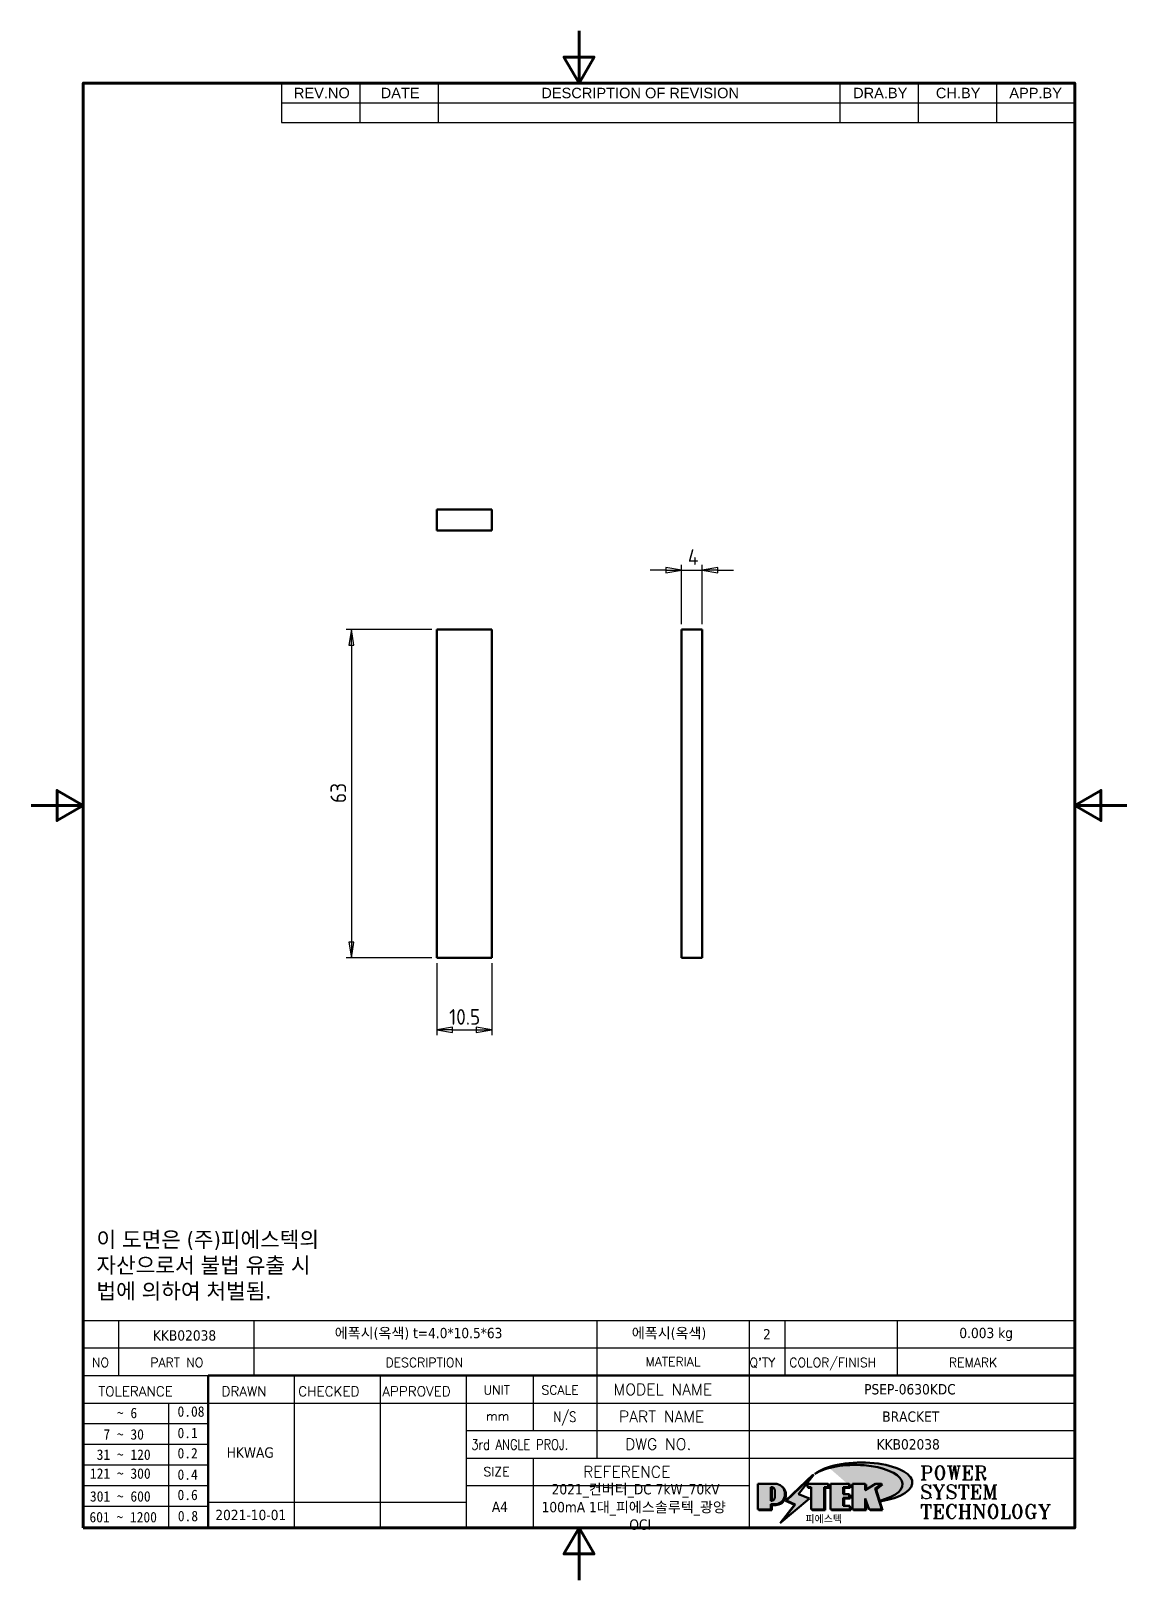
# Model space of a CAD drawing. Header units: millimetres. Extents: x 0 to 210, y 0 to 297.
import ezdxf
from ezdxf.enums import TextEntityAlignment as Align

# ---------------------------------------------------------------- set-up
doc = ezdxf.new("R2010")
doc.units = ezdxf.units.MM
doc.layers.get('0').update_dxf_attribs({"lineweight": 25})
for name, color, linetype, lineweight in [('가시적인 것(ISO)', 7, 'Continuous', 50), ('경계(ISO)', 7, 'Continuous', 70), ('기호(ISO)', 7, 'Continuous', 25), ('제목(ISO)', 5, 'Continuous', 50), ('치수(ISO)', 7, 'Continuous', 25), ('해치(ISO)', 1, 'Continuous', 18)]:
    doc.layers.add(name, color=color, linetype=linetype, lineweight=lineweight)
doc.styles.add('HAN_291', font='')
doc.styles.add('HAN_370', font='', dxfattribs={"width": 2})
doc.styles.add('ISO Proportional', font='arial.ttf')
doc.styles.add('ISO ProportionalPSTEK', font='isocp.shx')
doc.styles.add('RC_284', font='ROMANC.shx')
doc.styles.add('RC_287', font='ROMANC.shx')
doc.styles.add('RC_292', font='ROMANC.shx')
doc.styles.add('ROMANT_294', font='romant.shx')
doc.styles.add('주 문자 (JIS)', font='arial.ttf')
doc.styles.add('텍스트 스타일333', font='ROMANC.shx', dxfattribs={"width": 0.8})
doc.styles.add('텍스트 스타일359', font='tahoma.ttf')
doc.styles.get('HAN_291').set_extended_font_data('GulimChe')
doc.styles.get('HAN_370').set_extended_font_data('GulimChe')
doc.dimstyles.new('PSTEK', dxfattribs={"dimtxt": 3, "dimasz": 3, "dimexe": 1, "dimexo": 1, "dimgap": 1, "dimtad": 1, "dimrnd": 1e-08, "dimdsep": 46, "dimtxsty": 'ISO ProportionalPSTEK', "dimblk": 'Filled-1', "dimcen": 0.09, "dimdle": 10, "dimclrd": 3, "dimclre": 3, "dimclrt": 1, "dimadec": 1, "dimazin": 2, "dimtfac": 1, "dimtmove": 0, "dimatfit": 3, "dimfxl": 0, "dimtolj": 1, "dimlwd": -1, "dimlwe": -1, "dimarcsym": 0})

# ---------------------------------------------------------------- blocks, each defined once
blk = doc.blocks.new('경계 Default Border')
at = {"layer": '경계(ISO)', "flags": 128}
for points in [[(105, 297), (105, 287), (102.11, 292), (107.89, 292), (105, 287)], [(10, 10), (10, 287), (200, 287), (200, 10), (10, 10)], [(0, 148.5), (10, 148.5), (5, 151.39), (5, 145.61), (10, 148.5)], [(210, 148.5), (200, 148.5), (205, 151.39), (205, 145.61), (200, 148.5)], [(105, 0), (105, 10), (102.11, 5), (107.89, 5), (105, 10)]]:
    blk.add_lwpolyline(points, dxfattribs=at)
blk = doc.blocks.new('제목 블록 PSTEK')
for color, points in [(252, [(317.22, 17.06), (322.03, 21.63), (322.28, 21.94), (317.05, 16.98), (318.75, 16.19), (316, 12.72), (316.34, 13), (318.92, 16.27)]), (5, [(321.62, 17.42), (319.53, 18.25), (322.45, 22.02), (317.22, 17.06), (318.92, 16.27), (316.17, 12.8)]), (1, [(324.48, 19.61), (325.24, 19.61), (325.24, 20.26), (321.23, 20.26), (321.23, 19.61), (321.98, 19.61), (321.98, 15.34), (324.48, 15.34)]), (252, [(321.98, 19.61), (321.4, 19.61), (321.4, 19.46), (321.98, 19.46)]), (252, [(324.66, 19.46), (325.42, 19.46), (325.42, 20.11), (325.24, 20.11), (325.24, 19.61), (324.48, 19.61), (324.48, 15.34), (322.16, 15.34), (322.16, 15.19), (324.66, 15.19)]), (1, [(329.23, 20.26), (325.66, 20.26), (325.66, 15.34), (329.36, 15.34), (329.36, 15.99), (328.11, 15.99), (328.11, 17.56), (329.23, 17.56), (329.23, 18.26), (328.11, 18.26), (328.11, 19.61), (329.23, 19.61)]), (252, [(328.29, 19.46), (329.41, 19.46), (329.41, 20.11), (329.23, 20.11), (329.23, 19.61), (328.11, 19.61), (328.11, 18.26), (328.29, 18.26)]), (252, [(328.29, 17.42), (329.41, 17.42), (329.41, 18.11), (329.23, 18.11), (329.23, 17.56), (328.11, 17.56), (328.11, 15.99), (328.29, 15.99)]), (1, [(332.33, 20.26), (329.86, 20.26), (329.86, 15.34), (332.33, 15.34), (332.33, 17.43), (333.07, 15.34), (335.49, 15.34), (334.25, 19.31), (335.44, 20.26), (334.31, 20.26), (332.33, 19)]), (252, [(332.51, 20.11), (332.33, 20.11), (332.33, 19), (332.51, 19.11)]), (252, [(335.62, 20.11), (335.25, 20.11), (334.25, 19.31), (335.49, 15.34), (333.2, 15.34), (333.25, 15.19), (335.66, 15.19), (334.43, 19.16)]), (252, [(329.54, 15.85), (329.36, 15.85), (329.36, 15.34), (325.83, 15.34), (325.83, 15.19), (329.54, 15.19)]), (252, [(332.51, 16.93), (332.33, 17.43), (332.33, 15.34), (330.04, 15.34), (330.04, 15.19), (332.51, 15.19)])]:
    blk.add_hatch(color=color).paths.add_polyline_path(points)
h = blk.add_hatch(color=1)
edge = h.paths.add_edge_path(flags=0)
edge.add_line((314.22, 19.61), (314.22, 17))
edge.add_line((314.22, 17), (314.35, 17))
edge.add_arc((314.35, 17.65), 0.651, 270, 360)
edge.add_line((315, 17.65), (315, 18.96))
edge.add_arc((314.35, 18.96), 0.651, 0, 90)
edge.add_line((314.35, 19.61), (314.22, 19.61))
edge = h.paths.add_edge_path()
edge.add_arc((314.98, 18.29), 1.97, 270, 450)
edge.add_line((314.98, 20.26), (311.77, 20.26))
edge.add_line((311.77, 20.26), (311.77, 15.34))
edge.add_line((311.77, 15.34), (314.22, 15.34))
edge.add_line((314.22, 15.34), (314.22, 16.32))
edge.add_line((314.22, 16.32), (314.98, 16.32))
h = blk.add_hatch(color=252)
edge = h.paths.add_edge_path()
edge.add_arc((314.98, 18.29), 1.97, 270, 406.8279)
edge.add_arc((315.16, 18.14), 1.97, -90, 53.561, ccw=False)
edge.add_line((315.16, 16.17), (314.4, 16.17))
edge.add_line((314.4, 16.17), (314.4, 15.19))
edge.add_line((314.4, 15.19), (311.94, 15.19))
edge.add_line((311.94, 15.19), (311.94, 15.34))
edge.add_line((311.94, 15.34), (314.22, 15.34))
edge.add_line((314.22, 15.34), (314.22, 16.32))
edge.add_line((314.22, 16.32), (314.98, 16.32))
h = blk.add_hatch(color=252)
edge = h.paths.add_edge_path()
edge.add_line((314.4, 19.46), (314.53, 19.46))
edge.add_arc((314.53, 18.81), 0.651, 60.4189, 90, ccw=False)
edge.add_arc((314.35, 18.96), 0.651, 39.9699, 90)
edge.add_line((314.35, 19.61), (314.22, 19.61))
edge.add_line((314.22, 19.61), (314.22, 17))
edge.add_line((314.22, 17), (314.35, 17))
edge.add_arc((314.35, 17.65), 0.651, 270, 274.6931)
edge.add_line((314.4, 17), (314.4, 19.46))
at = {"layer": '해치(ISO)', "true_color": 0x27d1fc}
h = blk.add_hatch(color=140, dxfattribs=at)
edge = h.paths.add_edge_path()
edge.add_ellipse((330.37, 20.16), major_axis=(9.1, 0), ratio=0.40699, start_angle=301.3098, end_angle=507.7437)
edge.add_ellipse((331.53, 20.46), major_axis=(-9.82, 0), ratio=0.39426, start_angle=111.5121, end_angle=334.4703, ccw=False)
edge.add_line((335.14, 16.86), (335.1, 16.99))
at = {"color": 180}
for p, q in [((182.48, 11.79), (182.48, 51.57)), ((182.48, 51.57), (372.48, 51.57)), ((189.27, 51.57), (189.27, 41.01)), ((215.22, 41.01), (215.22, 51.57)), ((280.88, 51.57), (280.88, 41.01)), ((310.09, 51.57), (310.09, 41.01)), ((316.9, 51.57), (316.9, 41.01)), ((338.46, 51.57), (338.46, 41.01)), ((372.48, 51.57), (372.48, 11.79)), ((182.48, 46.29), (372.48, 46.29)), ((182.48, 41.01), (206.45, 41.01)), ((222.94, 11.79), (222.94, 41.01)), ((239.43, 11.79), (239.43, 41.01)), ((255.92, 11.79), (255.92, 41.01)), ((268.69, 41.01), (268.69, 30.45)), ((280.88, 41.01), (280.88, 25.17)), ((310.09, 41.01), (310.09, 11.79)), ((182.48, 35.73), (206.45, 35.73)), ((198.86, 12.03), (198.86, 35.73)), ((206.45, 35.73), (372.48, 35.73)), ((182.48, 31.78), (206.45, 31.78)), ((255.92, 30.45), (372.48, 30.45)), ((182.48, 27.83), (206.45, 27.83)), ((182.48, 23.88), (206.45, 23.88)), ((255.92, 25.17), (372.48, 25.17)), ((268.69, 25.17), (268.69, 11.79)), ((182.48, 19.93), (206.45, 19.93)), ((255.92, 19.89), (310.09, 19.89)), ((182.48, 15.98), (206.45, 15.98)), ((206.45, 16.74), (255.92, 16.74)), ((182.48, 11.79), (372.48, 11.79))]:
    blk.add_line(p, q, dxfattribs=at)
at = {"color": 7, "linetype": 'Continuous', "lineweight": 25}
blk.add_line((182.48, 46.28), (231.73, 46.28), dxfattribs=at)
at = {"color": 7, "lineweight": 50}
for p, q in [((206.45, 11.79), (206.45, 41.01)), ((206.45, 41.01), (372.48, 41.01))]:
    blk.add_line(p, q, dxfattribs=at)
at = {"color": 7}
for p, q in [((322.28, 21.94), (317.05, 16.98)), ((322.45, 22.02), (317.22, 17.06)), ((317.22, 17.06), (322.03, 21.63)), ((319.53, 18.25), (322.45, 22.02)), ((322.03, 21.63), (322.28, 21.94)), ((314.98, 20.26), (311.77, 20.26)), ((311.77, 20.26), (311.77, 15.34)), ((314.98, 20.26), (311.77, 20.26)), ((311.77, 20.26), (311.77, 15.34)), ((314.22, 17), (314.22, 19.61)), ((314.22, 19.61), (314.35, 19.61)), ((314.35, 19.61), (314.22, 19.61)), ((314.22, 19.61), (314.22, 17)), ((314.22, 17), (314.22, 19.61)), ((314.22, 19.61), (314.35, 19.61)), ((314.4, 19.46), (314.53, 19.46)), ((314.4, 17), (314.4, 19.46)), ((315, 18.96), (315, 17.65)), ((315, 18.96), (315, 17.65)), ((321.62, 17.42), (319.53, 18.25)), ((325.24, 20.26), (321.23, 20.26)), ((321.23, 20.26), (321.23, 19.61)), ((325.24, 20.26), (321.23, 20.26)), ((321.23, 20.26), (321.23, 19.61)), ((321.23, 19.61), (321.98, 19.61)), ((321.23, 19.61), (321.98, 19.61)), ((321.4, 19.61), (321.4, 19.46)), ((321.98, 19.61), (321.4, 19.61)), ((321.4, 19.46), (321.98, 19.46)), ((321.98, 19.61), (321.98, 15.34)), ((321.98, 19.46), (321.98, 19.61)), ((321.98, 19.61), (321.98, 15.34)), ((324.48, 19.61), (325.24, 19.61)), ((324.48, 15.34), (324.48, 19.61)), ((325.24, 19.61), (324.48, 19.61)), ((324.48, 19.61), (324.48, 15.34)), ((324.48, 19.61), (325.24, 19.61)), ((324.48, 15.34), (324.48, 19.61)), ((324.66, 19.46), (325.42, 19.46)), ((324.66, 15.19), (324.66, 19.46)), ((325.24, 19.61), (325.24, 20.26)), ((325.24, 19.61), (325.24, 20.26)), ((325.42, 20.11), (325.24, 20.11)), ((325.24, 20.11), (325.24, 19.61)), ((325.42, 19.46), (325.42, 20.11)), ((329.23, 20.26), (325.66, 20.26)), ((325.66, 20.26), (325.66, 15.34)), ((325.66, 20.26), (325.66, 15.34)), ((329.23, 20.26), (325.66, 20.26)), ((328.11, 18.26), (328.11, 19.61)), ((328.11, 19.61), (329.23, 19.61)), ((329.23, 19.61), (328.11, 19.61)), ((328.11, 19.61), (328.11, 18.26)), ((328.11, 18.26), (328.11, 19.61)), ((328.11, 19.61), (329.23, 19.61)), ((329.23, 18.26), (328.11, 18.26)), ((328.11, 18.26), (328.29, 18.26)), ((329.23, 18.26), (328.11, 18.26)), ((328.29, 18.26), (328.29, 19.46)), ((328.29, 19.46), (329.41, 19.46)), ((329.23, 19.61), (329.23, 20.26)), ((329.23, 19.61), (329.23, 20.26)), ((329.41, 20.11), (329.23, 20.11)), ((329.23, 20.11), (329.23, 19.61)), ((329.23, 17.56), (329.23, 18.26)), ((329.23, 17.56), (329.23, 18.26)), ((329.41, 18.11), (329.23, 18.11)), ((329.23, 18.11), (329.23, 17.56)), ((329.41, 19.46), (329.41, 20.11)), ((329.41, 17.42), (329.41, 18.11)), ((332.33, 20.26), (329.86, 20.26)), ((329.86, 20.26), (329.86, 15.34)), ((329.86, 20.26), (329.86, 15.34)), ((332.33, 20.26), (329.86, 20.26)), ((334.31, 20.26), (332.33, 19)), ((332.33, 19), (332.33, 20.26)), ((334.31, 20.26), (332.33, 19)), ((332.33, 19), (332.33, 20.26)), ((332.51, 20.11), (332.33, 20.11)), ((332.33, 20.11), (332.33, 19)), ((332.33, 19), (332.51, 19.11)), ((332.51, 19.11), (332.51, 20.11)), ((334.25, 19.31), (335.44, 20.26)), ((334.25, 19.31), (335.44, 20.26)), ((335.25, 20.11), (334.25, 19.31)), ((335.49, 15.34), (334.25, 19.31)), ((334.25, 19.31), (335.49, 15.34)), ((335.49, 15.34), (334.25, 19.31)), ((335.44, 20.26), (334.31, 20.26)), ((335.44, 20.26), (334.31, 20.26)), ((334.43, 19.16), (335.62, 20.11)), ((335.66, 15.19), (334.43, 19.16)), ((335.62, 20.11), (335.25, 20.11)), ((311.77, 15.34), (314.22, 15.34)), ((311.77, 15.34), (314.22, 15.34)), ((314.22, 15.34), (311.94, 15.34)), ((311.94, 15.34), (311.94, 15.19)), ((311.94, 15.19), (314.4, 15.19)), ((314.35, 17), (314.22, 17)), ((314.22, 17), (314.35, 17)), ((314.35, 17), (314.22, 17)), ((314.22, 16.32), (314.98, 16.32)), ((314.22, 15.34), (314.22, 16.32)), ((314.98, 16.32), (314.22, 16.32)), ((314.22, 16.32), (314.22, 15.34)), ((314.22, 16.32), (314.98, 16.32)), ((314.22, 15.34), (314.22, 16.32)), ((314.4, 16.17), (315.16, 16.17)), ((314.4, 15.19), (314.4, 16.17)), ((318.75, 16.19), (316, 12.72)), ((316.17, 12.8), (321.62, 17.42)), ((318.92, 16.27), (316.17, 12.8)), ((316.34, 13), (318.92, 16.27)), ((317.05, 16.98), (318.75, 16.19)), ((318.92, 16.27), (317.22, 17.06)), ((317.22, 17.06), (318.92, 16.27)), ((321.98, 15.34), (324.48, 15.34)), ((321.98, 15.34), (324.48, 15.34)), ((324.48, 15.34), (322.16, 15.34)), ((322.16, 15.34), (322.16, 15.19)), ((322.16, 15.19), (324.66, 15.19)), ((325.66, 15.34), (329.36, 15.34)), ((325.66, 15.34), (329.36, 15.34)), ((329.36, 15.34), (325.83, 15.34)), ((325.83, 15.34), (325.83, 15.19)), ((325.83, 15.19), (329.54, 15.19)), ((328.11, 17.56), (329.23, 17.56)), ((328.11, 15.99), (328.11, 17.56)), ((329.23, 17.56), (328.11, 17.56)), ((328.11, 17.56), (328.11, 15.99)), ((328.11, 17.56), (329.23, 17.56)), ((328.11, 15.99), (328.11, 17.56)), ((329.36, 15.99), (328.11, 15.99)), ((328.11, 15.99), (328.29, 15.99)), ((329.36, 15.99), (328.11, 15.99)), ((328.29, 15.99), (328.29, 17.42)), ((328.29, 17.42), (329.41, 17.42)), ((329.36, 15.34), (329.36, 15.99)), ((329.36, 15.34), (329.36, 15.99)), ((329.54, 15.85), (329.36, 15.85)), ((329.36, 15.85), (329.36, 15.34)), ((329.54, 15.19), (329.54, 15.85)), ((329.86, 15.34), (332.33, 15.34)), ((329.86, 15.34), (332.33, 15.34)), ((332.33, 15.34), (330.04, 15.34)), ((330.04, 15.34), (330.04, 15.19)), ((330.04, 15.19), (332.51, 15.19)), ((332.33, 17.43), (333.07, 15.34)), ((332.33, 15.34), (332.33, 17.43)), ((332.51, 16.93), (332.33, 17.43)), ((332.33, 17.43), (332.33, 15.34)), ((332.33, 17.43), (333.07, 15.34)), ((332.33, 15.34), (332.33, 17.43)), ((332.51, 15.19), (332.51, 16.93)), ((333.07, 15.34), (335.49, 15.34)), ((333.07, 15.34), (335.49, 15.34)), ((335.49, 15.34), (333.2, 15.34)), ((333.2, 15.34), (333.25, 15.19)), ((333.25, 15.19), (335.66, 15.19)), ((345.04, 17.5), (344.99, 17.69)), ((316, 12.72), (316.34, 13))]:
    blk.add_line(p, q, dxfattribs=at)
at = {"color": 5}
for p, q in [((322.45, 22.02), (317.22, 17.06)), ((319.53, 18.25), (322.45, 22.02)), ((321.62, 17.42), (319.53, 18.25)), ((316.17, 12.8), (321.62, 17.42)), ((318.92, 16.27), (316.17, 12.8)), ((317.22, 17.06), (318.92, 16.27))]:
    blk.add_line(p, q, dxfattribs=at)
at = {"color": 1}
for p, q in [((314.98, 20.26), (311.77, 20.26)), ((311.77, 20.26), (311.77, 15.34)), ((314.22, 17), (314.22, 19.61)), ((314.22, 19.61), (314.35, 19.61)), ((315, 18.96), (315, 17.65)), ((325.24, 20.26), (321.23, 20.26)), ((321.23, 20.26), (321.23, 19.61)), ((321.23, 19.61), (321.98, 19.61)), ((321.98, 19.61), (321.98, 15.34)), ((324.48, 19.61), (325.24, 19.61)), ((324.48, 15.34), (324.48, 19.61)), ((325.24, 19.61), (325.24, 20.26)), ((329.23, 20.26), (325.66, 20.26)), ((325.66, 20.26), (325.66, 15.34)), ((328.11, 18.26), (328.11, 19.61)), ((328.11, 19.61), (329.23, 19.61)), ((329.23, 18.26), (328.11, 18.26)), ((329.23, 19.61), (329.23, 20.26)), ((329.23, 17.56), (329.23, 18.26)), ((332.33, 20.26), (329.86, 20.26)), ((329.86, 20.26), (329.86, 15.34)), ((334.31, 20.26), (332.33, 19)), ((332.33, 19), (332.33, 20.26)), ((334.25, 19.31), (335.44, 20.26)), ((335.49, 15.34), (334.25, 19.31)), ((335.44, 20.26), (334.31, 20.26)), ((311.77, 15.34), (314.22, 15.34)), ((314.35, 17), (314.22, 17)), ((314.22, 16.32), (314.98, 16.32)), ((314.22, 15.34), (314.22, 16.32)), ((321.98, 15.34), (324.48, 15.34)), ((325.66, 15.34), (329.36, 15.34)), ((328.11, 17.56), (329.23, 17.56)), ((328.11, 15.99), (328.11, 17.56)), ((329.36, 15.99), (328.11, 15.99)), ((329.36, 15.34), (329.36, 15.99)), ((329.86, 15.34), (332.33, 15.34)), ((332.33, 17.43), (333.07, 15.34)), ((332.33, 15.34), (332.33, 17.43)), ((333.07, 15.34), (335.49, 15.34))]:
    blk.add_line(p, q, dxfattribs=at)
at = {"color": 7}
for centre, radius, start, end in [((314.35, 18.96), 0.651, 0, 90), ((314.35, 18.96), 0.651, 39.9699, 90), ((314.35, 18.96), 0.651, 0, 90), ((314.53, 18.81), 0.651, 60.4189, 90), ((314.98, 18.29), 1.97, 270, 90), ((314.98, 18.29), 1.97, 270, 90), ((314.98, 18.29), 1.97, 270, 46.8279), ((315.16, 18.14), 1.97, 270, 53.561), ((314.35, 17.65), 0.651, 270, 0), ((314.35, 17.65), 0.651, 270, 0), ((314.35, 17.65), 0.651, 270, 274.6931)]:
    blk.add_arc(centre, radius, start, end, dxfattribs=at)
at = {"color": 1}
for centre, radius, start, end in [((314.35, 18.96), 0.651, 0, 90), ((314.98, 18.29), 1.97, 270, 90), ((314.35, 17.65), 0.651, 270, 0)]:
    blk.add_arc(centre, radius, start, end, dxfattribs=at)
at = {"layer": '제목(ISO)'}
for p, q in [((322.28, 21.94), (317.05, 16.98)), ((322.45, 22.02), (317.22, 17.06)), ((317.22, 17.06), (322.03, 21.63)), ((319.53, 18.25), (322.45, 22.02)), ((322.03, 21.63), (322.28, 21.94)), ((314.98, 20.26), (311.77, 20.26)), ((311.77, 20.26), (311.77, 15.34)), ((314.22, 17), (314.22, 19.61)), ((314.22, 19.61), (314.35, 19.61)), ((314.35, 19.61), (314.22, 19.61)), ((314.22, 19.61), (314.22, 17)), ((314.4, 19.46), (314.53, 19.46)), ((314.4, 17), (314.4, 19.46)), ((315, 18.96), (315, 17.65)), ((321.62, 17.42), (319.53, 18.25)), ((325.24, 20.26), (321.23, 20.26)), ((321.23, 20.26), (321.23, 19.61)), ((321.23, 19.61), (321.98, 19.61)), ((321.98, 19.61), (321.4, 19.61)), ((321.4, 19.61), (321.4, 19.46)), ((321.4, 19.46), (321.98, 19.46)), ((321.98, 19.61), (321.98, 15.34)), ((321.98, 19.46), (321.98, 19.61)), ((324.48, 19.61), (325.24, 19.61)), ((324.48, 15.34), (324.48, 19.61)), ((325.24, 19.61), (324.48, 19.61)), ((324.48, 19.61), (324.48, 15.34)), ((324.66, 19.46), (325.42, 19.46)), ((324.66, 15.19), (324.66, 19.46)), ((325.24, 19.61), (325.24, 20.26)), ((325.42, 20.11), (325.24, 20.11)), ((325.24, 20.11), (325.24, 19.61)), ((325.42, 19.46), (325.42, 20.11)), ((329.23, 20.26), (325.66, 20.26)), ((325.66, 20.26), (325.66, 15.34)), ((328.11, 18.26), (328.11, 19.61)), ((328.11, 19.61), (329.23, 19.61)), ((329.23, 19.61), (328.11, 19.61)), ((328.11, 19.61), (328.11, 18.26)), ((329.23, 18.26), (328.11, 18.26)), ((328.11, 18.26), (328.29, 18.26)), ((328.29, 19.46), (329.41, 19.46)), ((328.29, 18.26), (328.29, 19.46)), ((329.23, 19.61), (329.23, 20.26)), ((329.41, 20.11), (329.23, 20.11)), ((329.23, 20.11), (329.23, 19.61)), ((329.23, 17.56), (329.23, 18.26)), ((329.41, 18.11), (329.23, 18.11)), ((329.23, 18.11), (329.23, 17.56)), ((329.41, 19.46), (329.41, 20.11)), ((329.41, 17.42), (329.41, 18.11)), ((332.33, 20.26), (329.86, 20.26)), ((329.86, 20.26), (329.86, 15.34)), ((334.31, 20.26), (332.33, 19)), ((332.33, 19), (332.33, 20.26)), ((332.51, 20.11), (332.33, 20.11)), ((332.33, 20.11), (332.33, 19)), ((332.33, 19), (332.51, 19.11)), ((332.51, 19.11), (332.51, 20.11)), ((334.25, 19.31), (335.44, 20.26)), ((335.25, 20.11), (334.25, 19.31)), ((335.49, 15.34), (334.25, 19.31)), ((334.25, 19.31), (335.49, 15.34)), ((335.44, 20.26), (334.31, 20.26)), ((334.43, 19.16), (335.62, 20.11)), ((335.66, 15.19), (334.43, 19.16)), ((335.62, 20.11), (335.25, 20.11)), ((311.77, 15.34), (314.22, 15.34)), ((314.22, 15.34), (311.94, 15.34)), ((311.94, 15.34), (311.94, 15.19)), ((311.94, 15.19), (314.4, 15.19)), ((314.35, 17), (314.22, 17)), ((314.22, 17), (314.35, 17)), ((314.22, 15.34), (314.22, 16.32)), ((314.22, 16.32), (314.98, 16.32)), ((314.98, 16.32), (314.22, 16.32)), ((314.22, 16.32), (314.22, 15.34)), ((314.4, 15.19), (314.4, 16.17)), ((314.4, 16.17), (315.16, 16.17)), ((318.75, 16.19), (316, 12.72)), ((316.17, 12.8), (321.62, 17.42)), ((318.92, 16.27), (316.17, 12.8)), ((316.34, 13), (318.92, 16.27)), ((317.05, 16.98), (318.75, 16.19)), ((317.22, 17.06), (318.92, 16.27)), ((318.92, 16.27), (317.22, 17.06)), ((321.98, 15.34), (324.48, 15.34)), ((324.48, 15.34), (322.16, 15.34)), ((322.16, 15.34), (322.16, 15.19)), ((322.16, 15.19), (324.66, 15.19)), ((325.66, 15.34), (329.36, 15.34)), ((329.36, 15.34), (325.83, 15.34)), ((325.83, 15.34), (325.83, 15.19)), ((325.83, 15.19), (329.54, 15.19)), ((328.11, 15.99), (328.11, 17.56)), ((328.11, 17.56), (329.23, 17.56)), ((329.23, 17.56), (328.11, 17.56)), ((328.11, 17.56), (328.11, 15.99)), ((329.36, 15.99), (328.11, 15.99)), ((328.11, 15.99), (328.29, 15.99)), ((328.29, 17.42), (329.41, 17.42)), ((328.29, 15.99), (328.29, 17.42)), ((329.36, 15.34), (329.36, 15.99)), ((329.54, 15.85), (329.36, 15.85)), ((329.36, 15.85), (329.36, 15.34)), ((329.54, 15.19), (329.54, 15.85)), ((329.86, 15.34), (332.33, 15.34)), ((332.33, 15.34), (330.04, 15.34)), ((330.04, 15.34), (330.04, 15.19)), ((330.04, 15.19), (332.51, 15.19)), ((332.33, 15.34), (332.33, 17.43)), ((332.33, 17.43), (333.07, 15.34)), ((332.51, 16.93), (332.33, 17.43)), ((332.33, 17.43), (332.33, 15.34)), ((332.51, 15.19), (332.51, 16.93)), ((333.07, 15.34), (335.49, 15.34)), ((335.49, 15.34), (333.2, 15.34)), ((333.2, 15.34), (333.25, 15.19)), ((333.25, 15.19), (335.66, 15.19)), ((316, 12.72), (316.34, 13))]:
    blk.add_line(p, q, dxfattribs=at)
at = {"layer": '제목(ISO)', "color": 4}
blk.add_line((335.14, 16.86), (335.1, 16.99), dxfattribs=at)
at = {"layer": '제목(ISO)'}
for centre, radius, start, end in [((314.35, 18.96), 0.651, 0, 90), ((314.35, 18.96), 0.651, 39.9699, 90), ((314.53, 18.81), 0.651, 60.4189, 90), ((314.98, 18.29), 1.97, 46.8279, 90), ((314.98, 18.29), 1.97, 270, 46.8279), ((314.98, 18.29), 1.97, 270, 46.8279), ((315.16, 18.14), 1.97, 270, 53.561), ((314.35, 17.65), 0.651, 270, 0), ((314.35, 17.65), 0.651, 270, 274.6931)]:
    blk.add_arc(centre, radius, start, end, dxfattribs=at)
at = {"layer": '제목(ISO)', "color": 4}
for centre, major_axis, ratio, start_param, end_param in [((331.53, 20.46), (9.82, 0), 0.39426, 5.087845, 8.9792), ((330.37, 20.16), (9.1, 0), 0.40699, 5.258849, 8.861799)]:
    blk.add_ellipse(centre, major_axis=major_axis, ratio=ratio, start_param=start_param, end_param=end_param, dxfattribs=at)
at = {"color": 7}
for s, height, style, p in [('COLOR/FINISH', 1.7424, 'RC_284', (317.77, 42.62)), ('NO', 1.742, 'RC_284', (184.14, 42.62)), ('PART NO', 1.742, 'RC_284', (195.34, 42.62)), ('DESCRIPTION', 1.7424, 'RC_284', (240.4, 42.62)), ("Q'TY", 1.742, 'RC_284', (310.14, 42.62)), ('REMARK', 1.742, 'RC_284', (348.35, 42.62)), (' TOLERANCE', 1.9, 'RC_287', (184.09, 37.01)), ('DRAWN', 1.9, 'RC_287', (208.98, 37.01)), ('CHECKED', 1.9, 'RC_287', (223.69, 37.01)), ('APPROVED', 1.9, 'RC_287', (239.78, 37.01)), ('UNIT', 1.742, 'RC_284', (259.17, 37.34)), ('SCALE', 1.742, 'RC_284', (270.29, 37.34)), ('MODEL NAME', 2.178, 'RC_292', (284.1, 37.25)), ('    ~ 6', 2, 'HAN_291', (183.77, 32.82)), ('0.08', 2, 'HAN_291', (200.55, 33.1)), ('mm', 1.742, 'RC_284', (259.65, 32.35)), ('PART NAME', 2.178, 'RC_292', (285.14, 32.03)), ('  7 ~ 30', 2, 'HAN_291', (183.77, 28.71)), ('0.1', 2, 'HAN_291', (200.55, 28.99)), (' 31 ~ 120', 2, 'HAN_291', (183.77, 24.83)), ('0.2', 2, 'HAN_291', (200.55, 25.11)), (' DWG NO.', 2.178, 'RC_292', (284.81, 26.75)), ('121 ~ 300', 2, 'HAN_291', (183.77, 21.21)), ('0.4', 2, 'HAN_291', (200.55, 21)), ('SIZE', 1.742, 'RC_284', (259.17, 21.69)), ('REFERENCE', 2.178, 'RC_292', (278.27, 21.43)), ('301 ~ 600', 2, 'HAN_291', (183.77, 16.83)), ('0.6', 2, 'HAN_291', (200.55, 17.12)), ('0.8', 2, 'HAN_291', (200.61, 13.06)), ('601 ~ 1200', 2, 'HAN_291', (183.68, 12.85))]:
    blk.add_text(s, height=height, dxfattribs=dict(at, style=style)).set_placement(p)
at = {"color": 7, "style": 'RC_284'}
blk.add_text('MATERIAL', height=1.742, dxfattribs=at).set_placement((295.48, 43.65), align=Align.MIDDLE_CENTER)
at = {"color": 7, "style": '텍스트 스타일333', "width": 0.8}
blk.add_text('N/S', height=2, dxfattribs=at).set_placement((274.78, 33.09), align=Align.MIDDLE_CENTER)
blk.add_text('3rd ANGLE PROJ.', height=2, dxfattribs=at).set_placement((256.84, 26.76))
at = {"style": 'ROMANT_294'}
for s, p in [('POWER', (342.83, 20.97)), ('SYSTEM', (342.83, 17.33)), ('TECHNOLOGY', (342.83, 13.57))]:
    blk.add_text(s, height=2.7, dxfattribs=at).set_placement(p)
at = {"color": 7, "insert": (320.85, 14.21), "char_height": 1.4, "attachment_point": 1, "line_spacing_factor": 0.332, "style": 'HAN_370'}
blk.add_mtext('\\fHY견고딕|b0|i0;\\H1.4000;피에스텍', dxfattribs=at)
at = {"layer": '제목(ISO)', "color": 7, "style": '텍스트 스타일359'}
for tag, p in [('부품_번호_001', (195.84, 47.69)), ('설명_001', (230.66, 48.16)), ('재질_001', (287.58, 48.16)), ("3._Q'TY_001", (312.74, 47.91)), ('질량\\P3;_001', (350.35, 48.17)), ('1._MODEL_NAME_001', (332.11, 37.37)), ('제목_001', (335.58, 32.13)), ('설계자_001', (209.98, 25.24)), ('부품_번호_001', (334.5, 26.81)), ('프로젝트_001', (272.23, 18.21)), ('작성_날짜_001', (207.79, 13.27)), ('시트_크기_001', (260.78, 14.85)), ('프로젝트_002', (270.3, 14.78)), ('프로젝트_003', (287.12, 11.43))]:
    blk.add_attdef(tag, p, '', height=1.98, dxfattribs=at)
for tag, p in [('4._COLOR', (327.68, 48.93)), ('점검자', (231.18, 26.23)), ('엔지니어링_승인자', (247.67, 26.23)), ('점검_날짜', (231.18, 14.27)), ('엔지니어링_승인_날짜', (247.67, 14.27))]:
    blk.add_attdef(tag, text='', height=1.98, dxfattribs=at).set_placement(p, align=Align.MIDDLE_CENTER)
blk = doc.blocks.new('리비전 내역')
at = {"layer": '기호(ISO)'}
for p, q in [((48, 287), (200, 287)), ((48, 287), (48, 283.22)), ((63, 287), (63, 283.22)), ((78, 287), (78, 283.22)), ((155, 287), (155, 283.22)), ((170, 287), (170, 283.22)), ((185, 287), (185, 283.22)), ((200, 287), (200, 283.22)), ((48, 283.22), (200, 283.22)), ((48, 283.22), (48, 279.44)), ((63, 283.22), (63, 279.44)), ((78, 283.22), (78, 279.44)), ((155, 283.22), (155, 279.44)), ((170, 283.22), (170, 279.44)), ((185, 283.22), (185, 279.44)), ((200, 283.22), (200, 279.44)), ((48, 279.44), (200, 279.44))]:
    blk.add_line(p, q, dxfattribs=at)
at = {"layer": '기호(ISO)', "color": 7, "char_height": 2, "attachment_point": 7, "style": '주 문자 (JIS)'}
for s, insert in [('REV.NO', (50.37, 284.08)), ('DATE', (67, 284.11)), ('DESCRIPTION OF REVISION', (97.78, 284.08)), ('DRA.BY', (157.52, 284.11)), ('CH.BY', (173.38, 284.08)), ('APP.BY', (187.45, 284.11))]:
    blk.add_mtext(s, dxfattribs=dict(at, insert=insert))
blk = doc.blocks.new('Filled-1')
at = {"color": 0}
for p, q in [((0, 0), (-1, 0.167)), ((-1, 0.167), (-1, -0.167)), ((-1, 0), (0, 0)), ((-1, -0.167), (0, 0))]:
    blk.add_line(p, q, dxfattribs=at)
at = {"color": 0, "flags": 128}
blk.add_lwpolyline([(-1, -0.167), (0, 0), (-1, 0.167), (-1, -0.167)], dxfattribs=at)
at = {"color": 0}
blk.add_solid([(-1, -0.167), (0, 0), (-1, 0.167), (-1, -0.167)], dxfattribs=at)
blk = doc.blocks.new('*D14')
at = {"layer": 'Defpoints', "color": 0, "transparency": 16777216}
for p in [(77.79, 182.27), (61.38, 119.27), (77.79, 119.27)]:
    blk.add_point(p, dxfattribs=at)
at = {"layer": '치수(ISO)', "color": 3, "transparency": 16777216}
for p, q in [((76.79, 182.27), (60.38, 182.27)), ((61.38, 179.27), (61.38, 122.27)), ((76.79, 119.27), (60.38, 119.27))]:
    blk.add_line(p, q, dxfattribs=at)
at = {"layer": '치수(ISO)', "color": 3, "transparency": 16777216, "xscale": 3, "yscale": 3, "zscale": 3}
for p, rotation in [((61.38, 182.27), 90), ((61.38, 119.27), 270)]:
    blk.add_blockref('Filled-1', p, dxfattribs=dict(at, rotation=rotation))
at = {"layer": '치수(ISO)', "color": 1, "transparency": 16777216, "insert": (57.38, 148.97), "char_height": 3, "attachment_point": 1, "rotation": 90, "style": 'ISO ProportionalPSTEK'}
blk.add_mtext('\\A1;63', dxfattribs=at)
blk = doc.blocks.new('*D15')
at = {"layer": 'Defpoints', "color": 0, "transparency": 16777216}
for p in [(77.79, 119.27), (88.29, 119.27), (88.29, 105.47)]:
    blk.add_point(p, dxfattribs=at)
at = {"layer": '치수(ISO)', "color": 3, "transparency": 16777216}
for p, q in [((77.79, 118.27), (77.79, 104.47)), ((88.29, 118.27), (88.29, 104.47)), ((80.79, 105.47), (85.29, 105.47))]:
    blk.add_line(p, q, dxfattribs=at)
at = {"layer": '치수(ISO)', "color": 3, "transparency": 16777216, "xscale": 3, "yscale": 3, "zscale": 3, "rotation": 180}
blk.add_blockref('Filled-1', (77.79, 105.47), dxfattribs=at)
at = {"layer": '치수(ISO)', "color": 3, "transparency": 16777216, "xscale": 3, "yscale": 3, "zscale": 3}
blk.add_blockref('Filled-1', (88.29, 105.47), dxfattribs=at)
at = {"layer": '치수(ISO)', "color": 1, "transparency": 16777216, "insert": (80.12, 109.47), "char_height": 3, "attachment_point": 1, "style": 'ISO ProportionalPSTEK'}
blk.add_mtext('\\A1;10.5', dxfattribs=at)
blk = doc.blocks.new('*D16')
at = {"layer": 'Defpoints', "color": 0, "transparency": 16777216}
for p in [(128.61, 193.62), (124.61, 182.27), (128.61, 182.27)]:
    blk.add_point(p, dxfattribs=at)
at = {"layer": '치수(ISO)', "color": 3, "transparency": 16777216}
for p, q in [((121.61, 193.62), (118.61, 193.62)), ((124.61, 183.27), (124.61, 194.62)), ((124.61, 193.62), (128.61, 193.62)), ((128.61, 183.27), (128.61, 194.62)), ((131.61, 193.62), (134.61, 193.62))]:
    blk.add_line(p, q, dxfattribs=at)
at = {"layer": '치수(ISO)', "color": 3, "transparency": 16777216, "xscale": 3, "yscale": 3, "zscale": 3}
blk.add_blockref('Filled-1', (124.61, 193.62), dxfattribs=at)
at = {"layer": '치수(ISO)', "color": 3, "transparency": 16777216, "xscale": 3, "yscale": 3, "zscale": 3, "rotation": 180}
blk.add_blockref('Filled-1', (128.61, 193.62), dxfattribs=at)
at = {"layer": '치수(ISO)', "color": 1, "transparency": 16777216, "insert": (125.86, 197.62), "char_height": 3, "attachment_point": 1, "style": 'ISO ProportionalPSTEK'}
blk.add_mtext('\\A1;4', dxfattribs=at)

msp = doc.modelspace()

# ---------------------------------------------------------------- linework, layer by layer
at = {"layer": '가시적인 것(ISO)'}
for p, q in [((77.786, 205.256), (88.286, 205.256)), ((77.786, 205.256), (77.786, 201.256)), ((88.286, 201.256), (88.286, 205.256)), ((88.286, 201.256), (77.786, 201.256)), ((77.786, 182.27), (77.786, 119.27)), ((88.286, 182.27), (77.786, 182.27)), ((88.286, 119.27), (88.286, 182.27)), ((124.613, 182.27), (128.613, 182.27)), ((124.613, 119.27), (124.613, 182.27)), ((128.613, 182.27), (128.613, 119.27)), ((77.786, 119.27), (88.286, 119.27)), ((124.613, 119.27), (128.613, 119.27))]:
    msp.add_line(p, q, dxfattribs=at)

# ---------------------------------------------------------------- block references
msp.add_blockref('경계 Default Border', (0, 0))
ref = msp.add_blockref('제목 블록 PSTEK', (-172.476, -1.791))
ref.add_attrib('설계자_001', 'HKWAG', (37.504, 23.452), dxfattribs={"layer": '제목(ISO)', "color": 7, "height": 1.9831, "style": '텍스트 스타일359'})
ref.add_attrib('프로젝트_001', '2021_컨버터_DC 7kW_70kV', (99.753, 16.422), dxfattribs={"layer": '제목(ISO)', "color": 7, "height": 1.98305, "style": '텍스트 스타일359'})
ref.add_attrib('시트_크기_001', 'A4', (88.301, 13.056), dxfattribs={"layer": '제목(ISO)', "color": 7, "height": 1.9831, "style": '텍스트 스타일359'})
ref.add_attrib("3._Q'TY_001", '2', (140.263, 46.122), dxfattribs={"layer": '제목(ISO)', "color": 7, "height": 1.983, "style": '텍스트 스타일359'})
ref.add_attrib('작성_날짜_001', '2021-10-01', (35.311, 11.483), dxfattribs={"layer": '제목(ISO)', "color": 7, "height": 1.9831, "style": '텍스트 스타일359'})
ref.add_attrib('재질_001', '에폭시(옥색)', (115.107, 46.371), dxfattribs={"layer": '제목(ISO)', "color": 7, "height": 1.9831, "style": '텍스트 스타일359'})
ref.add_attrib('부품_번호_001', 'KKB02038', (162.021, 25.023), dxfattribs={"layer": '제목(ISO)', "color": 7, "height": 1.9831, "style": '텍스트 스타일359'})
ref.add_attrib('1._MODEL_NAME_001', 'PSEP-0630KDC', (159.633, 35.583), dxfattribs={"layer": '제목(ISO)', "color": 7, "height": 1.98305, "style": '텍스트 스타일359'})
ref.add_attrib('질량\\P3;_001', '0.003 kg', (177.873, 46.38), dxfattribs={"layer": '제목(ISO)', "color": 7, "height": 1.9831, "style": '텍스트 스타일359'})
ref.add_attrib('설명_001', '에폭시(옥색) t=4.0*10.5*63', (58.188, 46.368), dxfattribs={"layer": '제목(ISO)', "color": 7, "height": 1.98305, "style": '텍스트 스타일359'})
ref.add_attrib('부품_번호_001', 'KKB02038', (23.361, 45.898), dxfattribs={"layer": '제목(ISO)', "color": 7, "height": 1.9831, "style": '텍스트 스타일359'})
ref.add_attrib('제목_001', 'BRACKET', (163.108, 30.339), dxfattribs={"layer": '제목(ISO)', "color": 7, "height": 1.9831, "style": '텍스트 스타일359'})
ref.add_attrib('프로젝트_002', '100mA 1대_피에스솔루텍_광양', (97.828, 12.987), dxfattribs={"layer": '제목(ISO)', "color": 7, "height": 1.98305, "style": '텍스트 스타일359'})
ref.add_attrib('프로젝트_003', 'OCI', (114.64, 9.641), dxfattribs={"layer": '제목(ISO)', "color": 7, "height": 1.9831, "style": '텍스트 스타일359'})
at = {"layer": '기호(ISO)'}
msp.add_blockref('리비전 내역', (0, 0), dxfattribs=at)

# ---------------------------------------------------------------- texts
at = {"layer": '기호(ISO)', "color": 7, "insert": (12.535, 66.796), "char_height": 3, "width": 60.84078, "attachment_point": 1, "line_spacing_factor": 0.987884, "style": 'ISO Proportional'}
msp.add_mtext('{\\fTahoma|b0|i0;\\H3.0000;이 도면은 (주)피에스텍의\\P자산으로서 불법 유출 시 \\P법에 의하여 처벌됨.}', dxfattribs=at)

# ---------------------------------------------------------------- dimensions: what is measured, and where the dimension line sits
at = {"layer": '치수(ISO)', "color": 3}
for base, p1, p2, angle, override, picture, middle in [((128.613, 193.621), (124.613, 182.27), (128.613, 182.27), 180, {"dimdec": 2, "dimtp": 0, "dimtm": 0, "dimtdec": 2, "dimtofl": 1, "dimatfit": 1}, '*D16', (126.613, 193.621)), ((61.384, 119.27), (77.786, 182.27), (77.786, 119.27), 90, {"dimdec": 2, "dimtp": 0, "dimtm": 0, "dimtdec": 2, "dimtofl": 0, "dimatfit": 1}, '*D14', (61.384, 150.77)), ((88.286, 105.467), (77.786, 119.27), (88.286, 119.27), 180, {"dimdec": 2, "dimtp": 0, "dimtm": 0, "dimtdec": 2, "dimtofl": 0, "dimatfit": 1}, '*D15', (83.036, 105.467))]:
    dim = msp.add_linear_dim(base=base, p1=p1, p2=p2, angle=angle, dimstyle='PSTEK', override=override, dxfattribs=at)
    dim.commit()
    dim.dimension.update_dxf_attribs({"geometry": picture, "text_midpoint": middle, "dimtype": 160})

doc.saveas('drawing.dxf')
